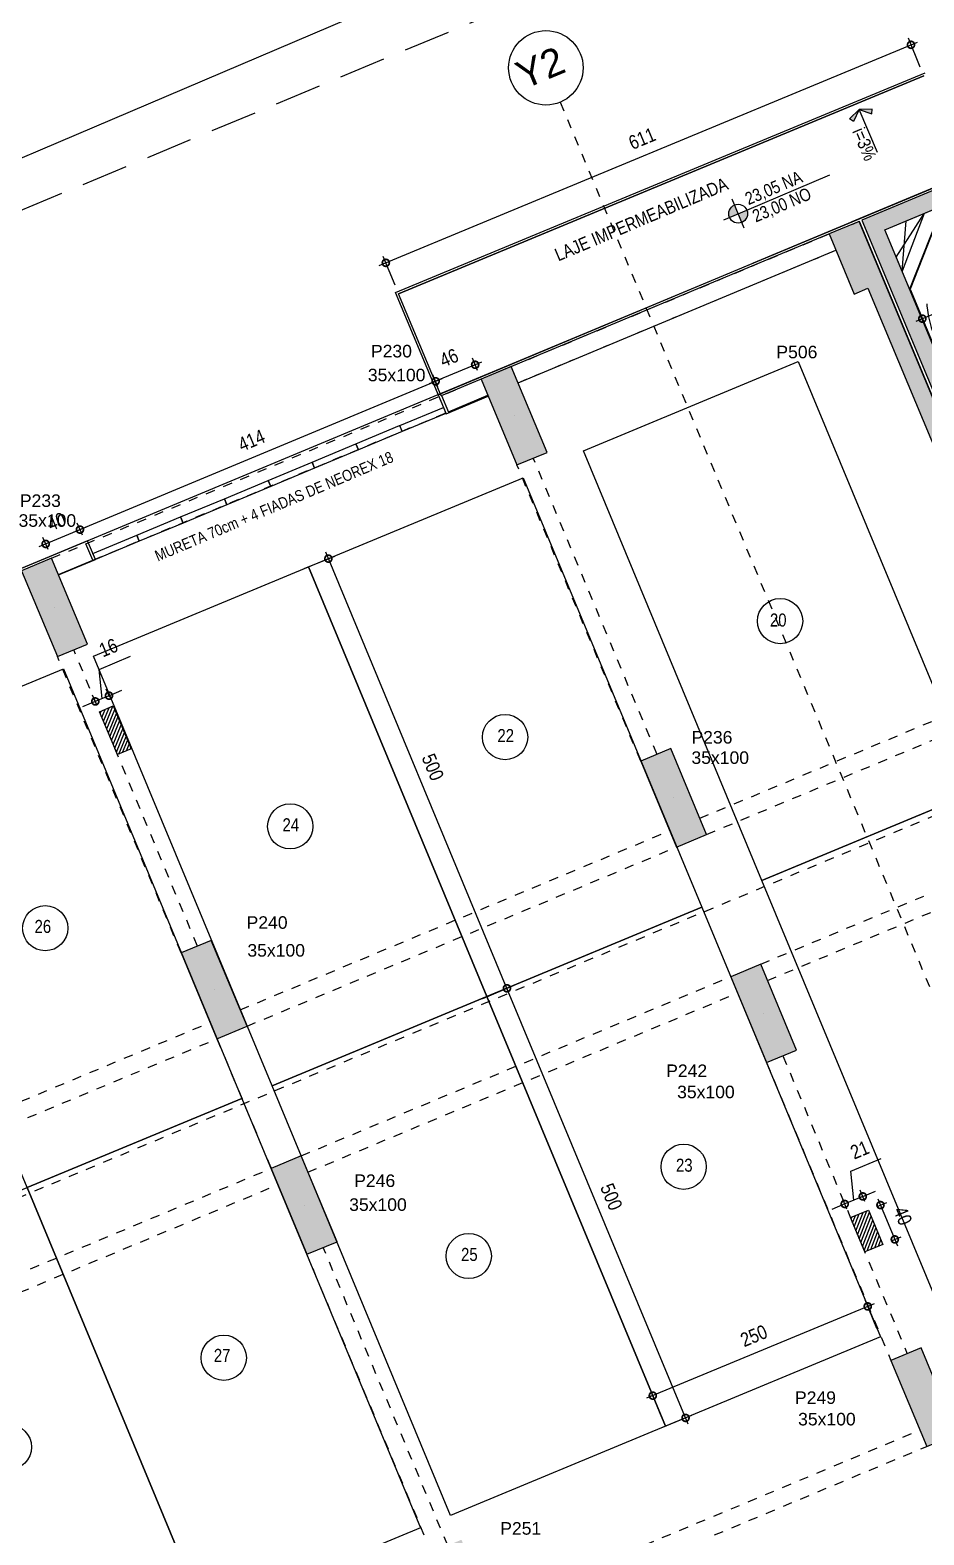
# Model space of a CAD drawing. Header units: metres. Extents: x -208 to 570, y -18 to 184.
# Drawn here: x -56.16 to -46.56, y 6.7 to 22.87 of the extents above; entities that cross this region are included whole.
import ezdxf
from ezdxf.enums import TextEntityAlignment as Align

# ---------------------------------------------------------------- set-up
doc = ezdxf.new("R2010")
doc.units = ezdxf.units.M
doc.header["$PDMODE"] = 35
for name, pattern in [('DASHEDX2', [1.5, 1, -0.5]), ('ESTILO_TQS_0003', [0.91, 0.5, -0.2, 0.01, -0.2]), ('ESTILO_TQS_0004', [1.12, 0.5, -0.2, 0.01, -0.2, 0.01, -0.2])]:
    doc.linetypes.add(name, pattern=pattern)
for name, color, linetype in [('1', 232, 'DASHEDX2'), ('12', 232, 'Continuous'), ('205', 232, 'ESTILO_TQS_0004'), ('214', 40, 'ESTILO_TQS_0003'), ('242', 143, 'Continuous'), ('28', 232, 'Continuous'), ('29', 232, 'Continuous'), ('3', 2, 'Continuous'), ('9', 232, 'Continuous'), ('ARQ-ALV ACAB', 4, 'Continuous'), ('ARQ-ALV OSSO', 5, 'Continuous'), ('ARQ-AUX', 7, 'Continuous'), ('ARQ-AUX1', 1, 'Continuous'), ('ARQ-AUX2', 2, 'Continuous'), ('ARQ-DIM', 2, 'Continuous'), ('ARQ-DIM EMBASAM', 2, 'Continuous'), ('ARQ-ENCH', 1, 'Continuous'), ('ARQ-EST', 2, 'Continuous'), ('ARQ-PRJ', 7, 'DASHEDX2'), ('ARQ-SIM', 1, 'Continuous'), ('ARQ-SIM EMBASAM', 1, 'Continuous'), ('ARQ-TXT EMBASAM', 2, 'Continuous'), ('ARQ-VG', 1, 'Continuous')]:
    doc.layers.add(name, color=color, linetype=linetype)
doc.styles.add('Adesa', font='ARIALN.TTF')
doc.styles.add('M50', font='ARIALN.TTF', dxfattribs={"height": 0.15})
doc.styles.get("Standard").update_dxf_attribs({"font": 'arial.ttf'})
doc.dimstyles.new('ADESA 1-0075', dxfattribs={"dimtxt": 0.15, "dimasz": 0.15, "dimexe": 0.075, "dimexo": 0.1, "dimgap": 0.1, "dimtad": 1, "dimdec": 1, "dimlfac": 100, "dimzin": 12, "dimtxsty": 'Adesa', "dimblk": 'DOTSMALL', "dimcen": 1, "dimdle": 0.075, "dimclrd": 1, "dimclre": 1, "dimclrt": 256, "dimazin": 3, "dimtm": 1e-09, "dimtfac": 1, "dimtdec": 1, "dimtmove": 1, "dimatfit": 0, "dimldrblk": 'DOTSMALL', "dimfxl": 0.8, "dimtvp": 2, "dimtolj": 1, "dimtzin": 0, "dimarcsym": 0})

# ---------------------------------------------------------------- blocks, each defined once
blk = doc.blocks.new('ADESA-IND')
h = blk.add_hatch(color=256)
h.paths.add_polyline_path([(0.177, 0), (0.319, 0.125), (0.354, 0.068)])
h.paths.add_polyline_path([(0.177, 0), (0.034, 0.125), (0, 0.068)])
for points in [[(0.177, 0), (0.034, 0.125), (0, 0.068)], [(0.177, 0), (0.319, 0.125), (0.354, 0.068)]]:
    blk.add_lwpolyline(points, close=True)
blk = doc.blocks.new('escada 3 andar')
at = {"layer": 'ARQ-ALV ACAB'}
blk.add_lwpolyline([(2.653, 1.22), (0.493, 1.22), (0.493, 1.37), (2.653, 1.37)], close=True, dxfattribs=at)
at = {"layer": 'ARQ-ALV OSSO'}
blk.add_lwpolyline([(2.648, 1.225), (0.498, 1.225), (0.498, 1.365), (2.648, 1.365)], close=True, dxfattribs=at)
at = {"layer": 'ARQ-AUX1'}
for p, q in [((0.493, 2.579), (0.493, 2.54)), ((0.493, 2.495), (0.493, 1.455)), ((0.763, 2.58), (0.763, 2.54)), ((0.763, 2.495), (0.763, 1.455)), ((1.033, 2.58), (1.033, 2.54)), ((1.033, 2.495), (1.033, 1.455)), ((1.303, 2.58), (1.303, 2.54)), ((1.303, 2.495), (1.303, 1.455)), ((1.573, 2.58), (1.573, 2.54)), ((1.573, 2.495), (1.573, 1.455)), ((1.843, 2.58), (1.843, 2.54)), ((1.843, 2.495), (1.843, 1.455)), ((2.113, 2.58), (2.113, 2.54)), ((2.113, 2.495), (2.113, 1.455)), ((2.383, 2.58), (2.383, 2.54)), ((2.383, 2.495), (2.383, 1.455)), ((2.653, 2.58), (2.653, 2.54)), ((2.653, 2.495), (2.653, 1.455)), ((0.493, 1.405), (0.493, 1.37)), ((0.763, 1.41), (0.763, 1.37)), ((1.033, 1.41), (1.033, 1.37)), ((1.303, 1.41), (1.303, 1.37)), ((1.573, 1.41), (1.573, 1.37)), ((1.843, 1.41), (1.843, 1.37)), ((2.113, 1.41), (2.113, 1.37)), ((2.383, 1.41), (2.383, 1.37)), ((2.653, 1.41), (2.653, 1.37)), ((0.493, 1.22), (0.493, 1.18)), ((0.493, 1.135), (0.493, 0.055, 0)), ((0.763, 1.22), (0.763, 1.18)), ((0.763, 1.135), (0.763, 0.055, 0)), ((1.033, 1.22), (1.033, 1.18)), ((1.033, 1.135), (1.033, 0.055, 0)), ((1.303, 1.22), (1.303, 1.18)), ((1.303, 1.135), (1.303, 0.055, 0)), ((1.573, 1.22), (1.573, 1.18)), ((1.573, 1.135), (1.573, 0.055, 0)), ((1.843, 1.22), (1.843, 1.18)), ((1.843, 1.135), (1.843, 0.055, 0)), ((2.113, 1.22), (2.113, 1.18)), ((2.113, 1.135), (2.113, 0.055, 0)), ((2.383, 1.22), (2.383, 1.18)), ((2.383, 1.135), (2.383, 0.055, 0)), ((0.493, 0.01, 0), (0.493, -0.03, 0)), ((0.763, 0.01, 0), (0.763, -0.03, 0)), ((1.033, 0.01, 0), (1.033, -0.03, 0)), ((1.303, 0.01, 0), (1.303, -0.03, 0)), ((1.573, 0.01, 0), (1.573, -0.03, 0)), ((1.843, 0.01, 0), (1.843, -0.03, 0)), ((2.113, 0.01, 0), (2.113, -0.03, 0)), ((2.383, 0.01, 0), (2.383, -0.03, 0))]:
    blk.add_line(p, q, dxfattribs=at)
blk.add_lwpolyline([(2.383, 0.625), (-0.028, 0.625), (-0.028, 1.975), (2.653, 1.975)], dxfattribs=at)
at = {"layer": 'ARQ-AUX2'}
for p, q in [((-0.635, 1.976), (-0.013, 2.509)), ((0.005, 2.464), (-0.59, 1.957)), ((-0.013, 2.509), (0.064, 2.54)), ((0.082, 2.495), (0.005, 2.464)), ((0.064, 2.54), (2.849, 2.54)), ((2.868, 2.495), (0.082, 2.495)), ((2.849, 2.54), (2.889, 2.58)), ((2.953, 2.58), (2.868, 2.495)), ((-0.667, 1.899), (-0.635, 1.976)), ((-0.59, 1.957), (-0.622, 1.88)), ((-0.667, 0.751), (-0.667, 1.899)), ((-0.622, 1.88), (-0.622, 0.77)), ((-0.635, 0.674), (-0.667, 0.751)), ((-0.014, 0.042, 0), (-0.635, 0.674)), ((-0.622, 0.77), (-0.59, 0.693)), ((-0.59, 0.693), (0.004, 0.087, 0)), ((0.063, 0.01, 0), (-0.014, 0.042, 0)), ((0.004, 0.087, 0), (0.081, 0.055, 0)), ((2.579, 0.01, 0), (0.063, 0.01, 0)), ((0.081, 0.055, 0), (2.598, 0.055, 0)), ((2.619, -0.03, 0), (2.579, 0.01, 0)), ((2.598, 0.055, 0), (2.683, -0.03, 0))]:
    blk.add_line(p, q, dxfattribs=at)
for points in [[(2.693, 1.135), (0.453, 1.135), (0.408, 1.18), (0.408, 1.41), (0.453, 1.455), (2.693, 1.455), (2.738, 1.41), (2.738, 1.18)], [(2.648, 1.18), (0.498, 1.18), (0.453, 1.225), (0.453, 1.365), (0.498, 1.41), (2.648, 1.41), (2.693, 1.365), (2.693, 1.225)]]:
    blk.add_lwpolyline(points, close=True, dxfattribs=at)
at = {"layer": 'ARQ-PRJ'}
blk.add_lwpolyline([(-0.485, 0.866), (-0.118, 1.233), (-0.203, 1.431), (0.08, 1.149), (-0.004, 1.347), (0.402, 1.753)], dxfattribs=at)
for centre, radius, start, end in [((0.435, 1.439), 1.142, 87.0853, 179.4722), ((3.023, 1.35), 1.2, 0, 90), ((0.519, 1.196, 0), 1.226, 179.7979, 268.7951), ((3.023, 1.25), 1.2, 270, 0)]:
    blk.add_arc(centre, radius, start, end, dxfattribs=at)
at = {"layer": 'ARQ-SIM', "xscale": 0.7500000000000022, "yscale": 0.7500000000000022, "zscale": 0.125, "rotation": 90}
blk.add_blockref('ADESA-IND', (2.653, 1.843), dxfattribs=at)
blk = doc.blocks.new('_DotSmall')
at = {"color": 0, "linetype": 'ByBlock', "const_width": 0.5}
blk.add_lwpolyline([(-0.0625, 0, 1), (0.0625, 0, 1)], format="xyb", close=True, dxfattribs=at)
blk = doc.blocks.new('*D115')
at = {"layer": 'ARQ-DIM EMBASAM', "color": 1, "lineweight": -2, "transparency": 16777216}
for p, q in [((-45.012, 20.422), (-46.645, 19.741)), ((-45.034, 20.28), (-45.11, 20.463)), ((-46.529, 19.656), (-46.605, 19.839))]:
    blk.add_line(p, q, dxfattribs=at)
at = {"layer": 'Defpoints', "color": 0, "transparency": 16777216}
for p in [(-44.995, 20.188), (-46.576, 19.77), (-46.491, 19.564)]:
    blk.add_point(p, dxfattribs=at)
at = {"layer": 'ARQ-DIM EMBASAM', "color": 1, "lineweight": -2, "transparency": 16777216, "xscale": 0.15, "yscale": 0.15, "zscale": 0.15}
for p, rotation in [((-45.081, 20.393), 22.64790889100662), ((-46.576, 19.77), 202.6479088910066)]:
    blk.add_blockref('_DotSmall', p, dxfattribs=dict(at, rotation=rotation))
at = {"layer": 'ARQ-DIM EMBASAM', "transparency": 16777216, "insert": (-45.897, 20.244), "char_height": 0.15, "attachment_point": 5, "rotation": 22.6479, "style": 'Adesa'}
blk.add_mtext('\\A1;162', dxfattribs=at)
blk = doc.blocks.new('*D76')
at = {"layer": 'ARQ-DIM EMBASAM', "color": 1, "lineweight": -2, "transparency": 16777216}
for p, q in [((-47.065, 8.918), (-47.192, 9.224)), ((-47.094, 9.183), (-49.541, 8.167)), ((-49.374, 7.959), (-49.501, 8.265))]:
    blk.add_line(p, q, dxfattribs=at)
at = {"layer": 'Defpoints', "color": 0, "transparency": 16777216}
for p in [(-47.027, 8.826, 0), (-49.472, 8.195), (-49.336, 7.867, 0)]:
    blk.add_point(p, dxfattribs=at)
at = {"layer": 'ARQ-DIM EMBASAM', "color": 1, "lineweight": -2, "transparency": 16777216, "xscale": 0.15, "yscale": 0.15, "zscale": 0.15}
for p, rotation in [((-47.163, 9.154), 22.56132299999763), ((-49.472, 8.195), 202.5613229999976)]:
    blk.add_blockref('_DotSmall', p, dxfattribs=dict(at, rotation=rotation))
at = {"layer": 'ARQ-DIM EMBASAM', "transparency": 16777216, "insert": (-48.386, 8.838), "char_height": 0.15, "attachment_point": 5, "rotation": 22.5613, "style": 'Adesa'}
blk.add_mtext('\\A1;250', dxfattribs=at)
blk = doc.blocks.new('*D77')
at = {"layer": 'ARQ-DIM EMBASAM', "color": 1, "lineweight": -2, "transparency": 16777216}
for p, q in [((-49.092, 7.887), (-51.068, 12.643)), ((-51.299, 12.465), (-50.97, 12.602)), ((-49.381, 7.848), (-49.051, 7.985))]:
    blk.add_line(p, q, dxfattribs=at)
at = {"layer": 'Defpoints', "color": 0, "transparency": 16777216}
for p in [(-51.039, 12.573), (-51.391, 12.427, 0), (-49.473, 7.809, 0)]:
    blk.add_point(p, dxfattribs=at)
at = {"layer": 'ARQ-DIM EMBASAM', "color": 1, "lineweight": -2, "transparency": 16777216, "xscale": 0.15, "yscale": 0.15, "zscale": 0.15}
for p, rotation in [((-51.039, 12.573), 112.5613230000007), ((-49.12, 7.956), 292.5613230000007)]:
    blk.add_blockref('_DotSmall', p, dxfattribs=dict(at, rotation=rotation))
at = {"layer": 'ARQ-DIM EMBASAM', "transparency": 16777216, "insert": (-49.917, 10.332), "char_height": 0.15, "attachment_point": 5, "rotation": 292.5613, "style": 'Adesa'}
blk.add_mtext('\\A1;500', dxfattribs=at)
blk = doc.blocks.new('*D78')
at = {"layer": 'ARQ-DIM EMBASAM', "color": 1, "lineweight": -2, "transparency": 16777216}
for p, q in [((-53.217, 17.083), (-52.888, 17.219)), ((-51.01, 12.504), (-52.986, 17.26)), ((-51.299, 12.465), (-50.97, 12.602))]:
    blk.add_line(p, q, dxfattribs=at)
at = {"layer": 'Defpoints', "color": 0, "transparency": 16777216}
for p in [(-52.957, 17.191), (-53.31, 17.044, 0), (-51.391, 12.427, 0)]:
    blk.add_point(p, dxfattribs=at)
at = {"layer": 'ARQ-DIM EMBASAM', "color": 1, "lineweight": -2, "transparency": 16777216, "xscale": 0.15, "yscale": 0.15, "zscale": 0.15}
for p, rotation in [((-52.957, 17.191), 112.5613229999981), ((-51.039, 12.573), 292.561322999998)]:
    blk.add_blockref('_DotSmall', p, dxfattribs=dict(at, rotation=rotation))
at = {"layer": 'ARQ-DIM EMBASAM', "transparency": 16777216, "insert": (-51.835, 14.95), "char_height": 0.15, "attachment_point": 5, "rotation": 292.5613, "style": 'Adesa'}
blk.add_mtext('\\A1;500', dxfattribs=at)
blk = doc.blocks.new('vaga')
blk.add_lwpolyline([(5, 0), (5, -2.5), (0, -2.5), (0, 0)], close=True)
blk.add_circle((2.5, -1.25), 0.243)
blk = doc.blocks.new('*D212')
at = {"layer": 'ARQ-DIM EMBASAM', "color": 1, "lineweight": -2, "transparency": 16777216}
for p, q in [((-55.42, 16, 0), (-55.084, 16.141, 0)), ((-55.388, 15.687, 0), (-55.42, 16, 0)), ((-55.454, 15.638, 0), (-55.49, 15.725, 0)), ((-55.314, 15.718, 0), (-55.461, 15.656, 0)), ((-55.314, 15.718, 0), (-55.461, 15.656, 0)), ((-55.306, 15.7, 0), (-55.343, 15.787, 0)), ((-55.314, 15.718, 0), (-55.175, 15.776, 0)), ((-55.461, 15.656, 0), (-55.6, 15.598, 0))]:
    blk.add_line(p, q, dxfattribs=at)
at = {"layer": 'Defpoints', "color": 0, "transparency": 16777216}
for p in [(-55.461, 15.656, 0), (-55.415, 15.546, 0), (-55.268, 15.607, 0)]:
    blk.add_point(p, dxfattribs=at)
at = {"layer": 'ARQ-DIM EMBASAM', "color": 1, "lineweight": -2, "transparency": 16777216, "xscale": 0.15, "yscale": 0.15, "zscale": 0.15}
for p, rotation in [((-55.461, 15.656, 0), 22.65394976836306), ((-55.314, 15.718, 0), 202.6539497683631)]:
    blk.add_blockref('_DotSmall', p, dxfattribs=dict(at, rotation=rotation))
at = {"layer": 'ARQ-DIM EMBASAM', "transparency": 16777216, "insert": (-55.32, 16.233, 0), "char_height": 0.15, "attachment_point": 5, "rotation": 22.6539, "style": 'Adesa'}
blk.add_mtext('\\A1;16', dxfattribs=at)
blk = doc.blocks.new('*D213')
at = {"layer": 'ARQ-DIM EMBASAM', "color": 1, "lineweight": -2, "transparency": 16777216}
for p, q in [((-47.345, 10.607), (-47.018, 10.744)), ((-47.313, 10.296), (-47.345, 10.607)), ((-47.193, 10.282), (-47.245, 10.405)), ((-47.216, 10.336), (-47.078, 10.394)), ((-47.41, 10.255), (-47.548, 10.197)), ((-47.387, 10.201), (-47.439, 10.324)), ((-47.216, 10.336), (-47.41, 10.255)), ((-47.216, 10.336), (-47.41, 10.255))]:
    blk.add_line(p, q, dxfattribs=at)
at = {"layer": 'Defpoints', "color": 0, "transparency": 16777216}
for p in [(-47.41, 10.255), (-47.155, 10.189), (-47.349, 10.109)]:
    blk.add_point(p, dxfattribs=at)
at = {"layer": 'ARQ-DIM EMBASAM', "color": 1, "lineweight": -2, "transparency": 16777216, "xscale": 0.15, "yscale": 0.15, "zscale": 0.15}
for p, rotation in [((-47.216, 10.336), 202.648546317217), ((-47.41, 10.255), 22.64854631721699)]:
    blk.add_blockref('_DotSmall', p, dxfattribs=dict(at, rotation=rotation))
at = {"layer": 'ARQ-DIM EMBASAM', "transparency": 16777216, "insert": (-47.249, 10.837), "char_height": 0.15, "attachment_point": 5, "rotation": 22.6485, "style": 'Adesa'}
blk.add_mtext('\\A1;21', dxfattribs=at)
blk = doc.blocks.new('*D214')
at = {"layer": 'ARQ-DIM EMBASAM', "color": 1, "lineweight": -2, "transparency": 16777216}
for p, q in [((-47.063, 10.228), (-46.957, 10.272)), ((-47.055, 10.312), (-46.843, 9.805)), ((-46.909, 9.859), (-46.803, 9.903))]:
    blk.add_line(p, q, dxfattribs=at)
at = {"layer": 'Defpoints', "color": 0, "transparency": 16777216}
for p in [(-47.155, 10.189), (-46.872, 9.874), (-47.001, 9.82)]:
    blk.add_point(p, dxfattribs=at)
at = {"layer": 'ARQ-DIM EMBASAM', "color": 1, "lineweight": -2, "transparency": 16777216, "xscale": 0.15, "yscale": 0.15, "zscale": 0.15}
for p, rotation in [((-47.026, 10.243), 112.6539499890447), ((-46.872, 9.874), 292.6539499890447)]:
    blk.add_blockref('_DotSmall', p, dxfattribs=dict(at, rotation=rotation))
at = {"layer": 'ARQ-DIM EMBASAM', "transparency": 16777216, "insert": (-46.786, 10.127), "char_height": 0.15, "attachment_point": 5, "rotation": 292.6539, "style": 'Adesa'}
blk.add_mtext('\\A1;40', dxfattribs=at)
blk = doc.blocks.new('NipAcOs')
at = {"layer": 'ARQ-SIM'}
h = blk.add_hatch(color=256, dxfattribs=at)
h.dxf.hatch_style = 1
h.paths.add_polyline_path([(0, 0.15, 0.414214), (-0.15, 0), (0, 0)])
h.paths.add_polyline_path([(0.15, 0), (0, 0), (0, -0.15, 0.414214)])
for p, q in [((0, -0.25), (0, 0.25)), ((-0.25, 0), (0.15, 0)), ((0.15, 0), (1.583, 0))]:
    blk.add_line(p, q, dxfattribs=at)
blk.add_circle((0, 0), 0.15, dxfattribs=at)
at = {"style": 'Adesa'}
for p in [(0.204, 0.06), (0.204, -0.24)]:
    blk.add_attdef('000,00', p, '', height=0.2, dxfattribs=at)
blk = doc.blocks.new('*D236')
at = {"layer": 'ARQ-DIM', "color": 1, "lineweight": -2, "transparency": 16777216}
for p, q in [((-52.41, 20.341), (-46.628, 22.742)), ((-46.598, 22.473), (-46.726, 22.783)), ((-52.241, 20.13), (-52.369, 20.439))]:
    blk.add_line(p, q, dxfattribs=at)
at = {"layer": 'Defpoints', "color": 0, "transparency": 16777216}
for p in [(-46.698, 22.713), (-46.56, 22.381, 0), (-52.202, 20.038, 0)]:
    blk.add_point(p, dxfattribs=at)
at = {"layer": 'ARQ-DIM', "color": 1, "lineweight": -2, "transparency": 16777216, "xscale": 0.15, "yscale": 0.15, "zscale": 0.15}
for p, rotation in [((-46.698, 22.713), 22.55180221899015), ((-52.34, 20.37), 202.5518022189902)]:
    blk.add_blockref('_DotSmall', p, dxfattribs=dict(at, rotation=rotation))
at = {"layer": 'ARQ-DIM', "transparency": 16777216, "insert": (-49.587, 21.705), "char_height": 0.15, "attachment_point": 5, "rotation": 22.5518, "style": 'Adesa'}
blk.add_mtext('\\A1;611', dxfattribs=at)
blk = doc.blocks.new('PL NEOREX 18')
at = {"layer": 'ARQ-AUX1'}
blk.add_lwpolyline([(0, 0), (0.51, 0), (0.51, -0.07), (0, -0.07)], close=True, dxfattribs=at)
blk = doc.blocks.new('*D325')
at = {"layer": 'ARQ-DIM EMBASAM', "color": 1, "lineweight": -2, "transparency": 16777216}
for p, q in [((-55.695, 17.474), (-51.736, 19.126)), ((-51.78, 19.036), (-51.834, 19.166)), ((-55.6, 17.442), (-55.655, 17.572))]:
    blk.add_line(p, q, dxfattribs=at)
at = {"layer": 'Defpoints', "color": 0, "transparency": 16777216}
for p in [(-51.805, 19.097), (-51.741, 18.944), (-55.562, 17.349)]:
    blk.add_point(p, dxfattribs=at)
at = {"layer": 'ARQ-DIM EMBASAM', "color": 1, "lineweight": -2, "transparency": 16777216, "xscale": 0.15, "yscale": 0.15, "zscale": 0.15}
for p, rotation in [((-51.805, 19.097), 22.65242838520246), ((-55.626, 17.503), 202.6524283852025)]:
    blk.add_blockref('_DotSmall', p, dxfattribs=dict(at, rotation=rotation))
at = {"layer": 'ARQ-DIM EMBASAM', "transparency": 16777216, "insert": (-53.783, 18.462), "char_height": 0.15, "attachment_point": 5, "rotation": 22.6524, "style": 'Adesa'}
blk.add_mtext('\\A1;414', dxfattribs=at)
blk = doc.blocks.new('*D316')
at = {"layer": 'ARQ-DIM EMBASAM', "color": 1, "lineweight": -2, "transparency": 16777216}
for p, q in [((-56.063, 17.32), (-55.556, 17.531)), ((-55.6, 17.442), (-55.655, 17.572)), ((-55.969, 17.288), (-56.023, 17.418))]:
    blk.add_line(p, q, dxfattribs=at)
at = {"layer": 'Defpoints', "color": 0, "transparency": 16777216}
for p in [(-55.626, 17.503), (-55.562, 17.349), (-55.93, 17.195)]:
    blk.add_point(p, dxfattribs=at)
at = {"layer": 'ARQ-DIM EMBASAM', "color": 1, "lineweight": -2, "transparency": 16777216, "xscale": 0.15, "yscale": 0.15, "zscale": 0.15}
for p, rotation in [((-55.626, 17.503), 22.65394656000356), ((-55.994, 17.349), 202.6539465600036)]:
    blk.add_blockref('_DotSmall', p, dxfattribs=dict(at, rotation=rotation))
at = {"layer": 'ARQ-DIM EMBASAM', "transparency": 16777216, "insert": (-55.878, 17.589), "char_height": 0.15, "attachment_point": 5, "rotation": 22.6539, "style": 'Adesa'}
blk.add_mtext('\\A1;40', dxfattribs=at)
blk = doc.blocks.new('*D317')
at = {"layer": 'ARQ-DIM EMBASAM', "color": 1, "lineweight": -2, "transparency": 16777216}
for p, q in [((-51.311, 19.303), (-51.874, 19.068)), ((-51.354, 19.214), (-51.409, 19.344)), ((-51.78, 19.036), (-51.834, 19.166))]:
    blk.add_line(p, q, dxfattribs=at)
at = {"layer": 'Defpoints', "color": 0, "transparency": 16777216}
for p in [(-51.805, 19.097), (-51.316, 19.121), (-51.741, 18.944)]:
    blk.add_point(p, dxfattribs=at)
at = {"layer": 'ARQ-DIM EMBASAM', "color": 1, "lineweight": -2, "transparency": 16777216, "xscale": 0.15, "yscale": 0.15, "zscale": 0.15}
for p, rotation in [((-51.38, 19.274), 22.65454244595748), ((-51.805, 19.097), 202.6545424459575)]:
    blk.add_blockref('_DotSmall', p, dxfattribs=dict(at, rotation=rotation))
at = {"layer": 'ARQ-DIM EMBASAM', "transparency": 16777216, "insert": (-51.661, 19.349), "char_height": 0.15, "attachment_point": 5, "rotation": 22.6545, "style": 'Adesa'}
blk.add_mtext('\\A1;46', dxfattribs=at)
blk = doc.blocks.new('CIRCULAÇAO VERTICAL EMBASAMENTO')
at = {"layer": 'ARQ-ALV ACAB', "elevation": 0}
for points in [[(4.975, -2.116), (4.975, 2.255), (4.785, 2.255), (4.785, 2.455), (5.275, 2.455)], [(4.306, -2.805), (4.975, -2.116)], [(-0.075, -3.025), (5.275, -3.025)]]:
    blk.add_lwpolyline(points, dxfattribs=at)
at = {"layer": 'ARQ-ALV OSSO', "elevation": 0}
for points in [[(-0.075, -3), (5.17, -3), (5.17, 2.45), (4.79, 2.45), (4.79, 2.26), (4.98, 2.26), (4.98, -2.81), (0, -2.81), (0, -0.19), (2.55, -0.19), (2.55, 2.26)], [(5.275, -3), (5.2, -3), (5.2, 2.45), (5.275, 2.45)], [(4.308, -2.81), (4.98, -2.118)], [(4.524, -2.81), (4.98, -2.328)]]:
    blk.add_lwpolyline(points, dxfattribs=at)
at = {"layer": 'ARQ-SIM', "elevation": 0}
for points in [[(4.98, -2.328), (4.731, -2.81)], [(4.98, -2.492), (4.524, -2.81)]]:
    blk.add_lwpolyline(points, dxfattribs=at)
blk = doc.blocks.new('terreno + circ vert')
at = {"layer": 'ARQ-AUX2'}
blk.add_lwpolyline([(40.5424, -5.025), (-9.4576, -5.025), (-9.4576, -6.3993), (-12.8191, -4.225), (-35.3141, -4.225), (-38.7204, -6.3934), (-38.7204, -5.025), (-98.7204, -5.025), (-98.7204, -6.3233), (-100.1347, -7.6164, -0.2181845), (-104.0373, -5.9813, -0.3681428), (-104.1124, 0.3352, -0.1038207), (-102.2922, 1.9977), (-101.1746, 2.4667), (-79.9769, 11.499), (-64.6872, 17.9037), (-47.6349, 25.1734, 0.004837), (-33.9339, 29.6502, 0.3216599), (-26.9675, 42.0962)], format="xyb", dxfattribs=at)
at = {"layer": 'ARQ-EST', "color": 102}
blk.add_lwpolyline([(45.0315, 1.1617, 0.011807), (45.0465, 1.811), (45.1211, 8.4606), (42.945, 9.4812), (35.5548, 12.9472), (27.5061, 16.8929), (22.1014, 19.5405), (15.0017, 23.0148), (8.3251, 26.282), (0.4895, 30.0914), (-5.8932, 33.2362), (-11.2422, 35.8718), (-77.2068, 8.3436), (-72.4625, -3.025), (39.7459, -3.025), (40.5291, -3.025, 0.3925275), (45.0315, 1.1617)], format="xyb", dxfattribs=at)
at = {"layer": 'ARQ-PRJ', "color": 1, "ltscale": 0.5}
blk.add_lwpolyline([(48.0419, 1.3908), (48.1056, 7.0609), (42.945, 9.4812), (35.5548, 12.9472), (27.5061, 16.8929), (22.1014, 19.5405), (15.0017, 23.0148), (8.3251, 26.282), (0.4895, 30.0914), (-5.8932, 33.2362), (-12.2759, 36.3811), (-18.9156, 39.6675), (-31.5995, 31.2229), (-104.3835, 0.8491), (-104.1403, -6.025), (40.5424, -6.025, 0.4109303)], format="xyb", close=True, dxfattribs=at)
at = {"layer": 'Defpoints'}
blk.add_lwpolyline([(45.0315, 1.1617, 0.0118069), (45.0465, 1.811), (45.1211, 8.4606), (42.945, 9.4812), (35.5548, 12.9472), (27.5061, 16.8929), (22.1014, 19.5405), (15.0017, 23.0148), (8.3251, 26.282), (0.4895, 30.0914), (-5.8932, 33.2362), (-11.2422, 35.8718), (-77.2068, 8.3436), (-72.4625, -3.025), (39.7459, -3.025), (40.5292, -3.025, 0.3925339)], format="xyb", close=True, dxfattribs=at)
at = {"rotation": 202.6491162783326}
blk.add_blockref('CIRCULAÇAO VERTICAL EMBASAMENTO', (-41.3011, 20.0498, 0), dxfattribs=at)
blk = doc.blocks.new('est-lo-25-3s2-r00')
at = {"layer": '3'}
h = blk.add_hatch(color=8, dxfattribs=at)
h.dxf.hatch_style = 1
h.paths.add_polyline_path([(-2993.189391, -2271.093091), (-3020.150796, -2206.493691), (-3034.91647, -2212.656366), (-3140.452498, -1959.793707), (-3125.686931, -1953.631076), (-3148.796798, -1898.260198), (-3181.096476, -1911.740954), (-3025.489069, -2284.573847)])
h.paths.add_polyline_path([(-3206.956585, -1758.910115), (-3258.953894, -1634.325686), (-3291.253561, -1647.80647), (-3239.256251, -1772.390899)])
h.paths.add_polyline_path([(-3349.413448, -1508.456443), (-3317.113664, -1494.975643), (-3340.223531, -1439.604766), (-3354.989096, -1445.767396), (-3459.753463, -1194.753625), (-3444.987898, -1188.590995), (-3471.949774, -1123.990766), (-3504.249558, -1137.471566)])
h.paths.add_polyline_path([(-307.055595, -557.258747), (-324.589687, -564.576864), (-113.903768, -1069.377), (37.443296, -1006.210029), (30.125018, -988.67555), (-103.687953, -1044.524404)])
h.paths.add_polyline_path([(-359.652264, -579.215304), (-336.548809, -634.585416), (-321.746601, -628.409121), (-161.168519, -1013.253129), (-175.925708, -1019.41064), (-140.498536, -1104.316039), (-87.897866, -1082.362305), (-95.099298, -1065.103164), (-115.451312, -1073.595144), (-327.356512, -565.739741)])
h.paths.add_polyline_path([(395.50603, -856.766701), (368.54544, -792.167119), (353.779873, -798.329751), (193.164483, -413.500243), (207.93005, -407.337612), (184.820183, -351.966735), (-61.58022, -454.805644), (-28.455689, -534.171498), (-10.921578, -526.853373), (-36.727985, -465.02163), (159.838629, -382.981602), (355.888227, -852.713346), (159.321613, -934.753374), (132.745266, -871.076866), (115.211155, -878.39499), (141.787502, -942.071499), (123.330543, -949.774788), (130.648668, -967.308899)])
h.paths.add_polyline_path([(-627.731572, 63.086413), (-600.77006, -1.512943), (-586.004505, 4.649683), (-426.160048, -378.335115), (-440.918994, -384.494983), (-417.811063, -439.861221), (-385.518803, -426.383561), (-595.432703, 76.566831)])
h.paths.add_polyline_path([(-83.249658, 290.335142), (-592.661728, 77.724364), (-382.746826, -425.22843), (-365.212715, -417.910305), (-567.809492, 67.508377), (-108.231211, 259.320275), (-7.318125, 17.534111), (-242.644353, -80.682824), (-140.960826, -324.314951), (-70.362958, -294.849871), (-77.681083, -277.31576), (-130.744839, -299.462715), (-217.792117, -90.898811), (0, 0), (87.047278, -208.563904), (33.98352, -230.71086), (41.301645, -248.244971), (126.66508, -212.61726), (103.555213, -157.246382), (88.789646, -163.409014), (-71.053349, 219.572281), (-56.287782, 225.734912)])
h.paths.add_polyline_path([(2148.345152, 312.594689), (2171.455384, 257.22294), (2186.220944, 263.385568), (2291.759341, 10.517234), (2276.992979, 4.354271), (2303.95449, -60.245085), (2336.258434, -46.762549), (2180.648658, 326.076018)])
h.paths.add_polyline_path([(2122.488559, 465.414846), (2070.491249, 589.999274), (2038.191583, 576.51849), (2090.188893, 451.934062)])
h.paths.add_polyline_path([(1825.196854, 1086.85293), (1852.158366, 1022.253574), (1866.923925, 1028.416201), (1971.688571, 777.401762), (1956.922202, 771.238796), (1980.031084, 715.87028), (2012.330763, 729.351036), (1857.495723, 1100.333348)])
h.paths.add_polyline_path([(686.781018, -2305.03035), (746.781018, -2305.03035), (746.781018, -2286.03035), (686.781018, -2286.03035)])
h.paths.add_polyline_path([(171.771377, -2305.03035), (221.771377, -2305.03035), (221.771377, -2286.03035), (171.771377, -2286.03035)])
h.paths.add_polyline_path([(-363.228623, -2305.03035), (-303.228623, -2305.03035), (-303.228623, -2286.03035), (-363.228623, -2286.03035)])
h.paths.add_polyline_path([(-688.228623, -2305.03035), (-628.228623, -2305.03035), (-628.228623, -2286.03035), (-688.228623, -2286.03035)])
h.paths.add_polyline_path([(-1268.228623, -2305.03035), (-1208.228623, -2305.03035), (-1208.228623, -2286.03035), (-1268.228623, -2286.03035)])
h.paths.add_polyline_path([(-1848.228623, -2305.03035), (-1788.228623, -2305.03035), (-1788.228623, -2286.03035), (-1848.228623, -2286.03035)])
h.paths.add_polyline_path([(-2428.228623, -2305.03035), (-2368.228623, -2305.03035), (-2368.228623, -2286.03035), (-2428.228623, -2286.03035)])
h.paths.add_polyline_path([(-2506.848631, -2068.110954), (-2474.548964, -2054.63017), (-2513.06549, -1962.345409), (-2545.365156, -1975.826193)])
h.paths.add_polyline_path([(196.771377, -1874.030327), (221.771377, -1874.030327), (221.771377, -1804.030327), (196.771377, -1804.030327)])
h.paths.add_polyline_path([(-328.228623, -1874.030327), (-303.228623, -1874.030327), (-303.228623, -1804.030327), (-328.228623, -1804.030327)])
h.paths.add_polyline_path([(-853.228623, -1874.030327), (-828.228623, -1874.030327), (-828.228623, -1804.030327), (-853.228623, -1804.030327)])
h.paths.add_polyline_path([(721.771377, -1852.03035), (746.771377, -1852.03035), (746.771377, -1782.03035), (721.771377, -1782.03035)])
h.paths.add_polyline_path([(-2008.510637, -1860.120102), (-1971.596733, -1844.713492), (-2010.113259, -1752.42873), (-2047.027163, -1767.83534)])
h.paths.add_polyline_path([(-1510.173594, -1652.131632), (-1477.873928, -1638.650848), (-1516.390454, -1546.366086), (-1548.69012, -1559.84687)])
h.paths.add_polyline_path([(-2727.356416, -1539.777778), (-2695.056749, -1526.296994), (-2733.573275, -1434.012233), (-2765.872941, -1447.493017)])
h.paths.add_polyline_path([(721.771377, -1394.030329), (746.771377, -1394.030329), (746.771377, -1324.030329), (721.771377, -1324.030329)])
h.paths.add_polyline_path([(-1016.425474, -1446.127269), (-984.125808, -1432.646485), (-1022.642334, -1340.361723), (-1054.942, -1353.842507)])
h.paths.add_polyline_path([(-2180.679227, -1447.607099), (-2143.765323, -1432.200489), (-2182.281849, -1339.915727), (-2219.195753, -1355.322337)])
h.paths.add_polyline_path([(-522.726284, -1240.005668), (-490.426618, -1226.524884), (-528.943144, -1134.240122), (-561.24281, -1147.720906)])
h.paths.add_polyline_path([(-1682.342105, -1239.618596), (-1650.042439, -1226.137812), (-1688.558965, -1133.85305), (-1720.858631, -1147.333834)])
h.paths.add_polyline_path([(-2277.354905, -1215.973493), (-2240.441001, -1200.566883), (-2278.957527, -1108.282121), (-2315.871431, -1123.688731)])
h.paths.add_polyline_path([(-1188.61845, -1033.555614), (-1156.318784, -1020.07483), (-1194.83531, -927.790068), (-1227.134976, -941.270852)])
h.paths.add_polyline_path([(-1779.017844, -1007.985049), (-1746.718178, -994.504265), (-1785.234704, -902.219503), (-1817.53437, -915.700287)])
h.paths.add_polyline_path([(-2947.092742, -1013.293008), (-2914.793075, -999.812224), (-2953.309601, -907.527463), (-2985.609268, -921.008247)])
h.paths.add_polyline_path([(348.609416, -900.178995), (403.980273, -877.069079), (396.662133, -859.534974), (341.291276, -882.64489)])
h.paths.add_polyline_path([(-694.894795, -827.492632), (-662.595129, -814.011848), (-701.111655, -721.727086), (-733.411321, -735.20787)])
h.paths.add_polyline_path([(768.971586, -731.235731), (801.271252, -717.754947), (791.642121, -694.683756), (759.342454, -708.16454)])
h.paths.add_polyline_path([(-1285.29419, -801.922067), (-1252.994524, -788.441283), (-1291.51105, -696.156521), (-1323.810716, -709.637305)])
h.paths.add_polyline_path([(-2448.754038, -805.303867), (-2411.840133, -789.897257), (-2450.356659, -697.612495), (-2487.270563, -713.019106)])
h.paths.add_polyline_path([(72.453638, -775.948255), (89.987743, -768.630115), (31.827789, -629.280125), (14.293684, -636.598265)], flags=17)
h.paths.add_polyline_path([(793.258016, -690.758509), (825.557683, -677.277725), (787.041157, -584.992964), (754.741491, -598.473748)])
h.paths.add_polyline_path([(-791.570535, -595.859085), (-759.270869, -582.378301), (-797.787395, -490.093539), (-830.087061, -503.574323)])
h.paths.add_polyline_path([(-1950.416952, -597.315399), (-1918.117286, -583.834615), (-1956.633811, -491.549854), (-1988.933478, -505.030638)])
h.paths.add_polyline_path([(1288.827223, -483.924739), (1325.741127, -468.518129), (1287.224601, -376.233367), (1250.310697, -391.639977)])
h.paths.add_polyline_path([(-1456.693297, -391.252417), (-1424.393631, -377.771633), (-1462.910156, -285.486871), (-1495.209823, -298.967655)])
h.paths.add_polyline_path([(1791.778336, -274.010037), (1824.078002, -260.529253), (1785.561476, -168.244491), (1753.26181, -181.725275)])
h.paths.add_polyline_path([(621.089508, -278.245472), (653.389175, -264.764688), (614.872649, -172.479927), (582.572983, -185.960711)])
h.paths.add_polyline_path([(-962.969643, -185.189435), (-930.669976, -171.708651), (-969.186502, -79.423889), (-1001.486168, -92.904673)])
h.paths.add_polyline_path([(1116.658827, -71.412197), (1153.572731, -56.005587), (1115.056205, 36.279175), (1078.142301, 20.872565)])
h.paths.add_polyline_path([(524.413242, -46.610684), (556.712909, -33.1299), (518.196383, 59.154862), (485.896717, 45.674078)])
h.paths.add_polyline_path([(1019.982611, 160.222697), (1056.896515, 175.629307), (1018.379989, 267.914069), (981.466085, 252.507459)])
h.paths.add_polyline_path([(1571.272116, 254.319389), (1603.571782, 267.800173), (1565.055256, 360.084935), (1532.75559, 346.604151)])
h.paths.add_polyline_path([(353.015134, 364.056581), (385.3148, 377.537365), (346.798275, 469.822126), (314.498608, 456.341342)])
h.paths.add_polyline_path([(848.584495, 570.889889), (885.4984, 586.2965), (846.981874, 678.581261), (810.067969, 663.174651)])
h.paths.add_polyline_path([(1351.53582, 780.80418), (1383.835487, 794.284964), (1345.318961, 886.569725), (1313.019294, 873.088941)])
at = {"layer": '1'}
for p, q in [((-969.186502, -79.423889), (-627.731572, 63.086413)), ((-961.868423, -96.958019), (-620.413493, 45.552283)), ((-1462.910156, -285.486871), (-1001.486168, -92.904673)), ((-1455.592033, -303.020983), (-994.168045, -110.438785)), ((-812.552947, -496.256205), (-945.435529, -177.871317)), ((-830.087061, -503.574323), (-962.969643, -185.189435)), ((-1306.276605, -702.31918), (-1439.159303, -383.934341)), ((-1323.810716, -709.637305), (-1456.693414, -391.252465)), ((-766.588994, -564.84419), (-425.127873, -422.33026)), ((-759.270869, -582.378301), (-417.809748, -439.864371)), ((-1260.312649, -770.907172), (-798.888674, -578.324942)), ((-701.111655, -721.727086), (-359.652771, -579.21409)), ((-1252.994524, -788.441283), (-791.570549, -595.859053)), ((-693.79353, -739.261197), (-352.334646, -596.748201)), ((-1194.83531, -927.790068), (-733.411335, -735.207838)), ((-1187.517185, -945.324179), (-726.09321, -752.741949)), ((-1754.036303, -976.970154), (-1292.612328, -784.387924)), ((-1746.718178, -994.504265), (-1285.294204, -801.922035)), ((-677.360683, -820.174512), (-543.708697, -1140.402786)), ((-694.894795, -827.492632), (-561.24281, -1147.720906)), ((-1688.558965, -1133.85305), (-1227.13499, -941.27082)), ((-1681.24084, -1151.387161), (-1219.816865, -958.804931)), ((-1054.942, -1353.842507), (-1188.618545, -1033.555621)), ((-1037.407889, -1346.524382), (-1171.084434, -1026.237496)), ((-991.446159, -1415.113303), (-530.046635, -1222.472486)), ((-750.657649, -1335.170231), (-522.726284, -1240.005668))]:
    blk.add_line(p, q, dxfattribs=at)
at = {"layer": '205'}
for p, q in [((-4655.610615, -2290.388674), (2212.807186, 576.255675)), ((-916.543753, 204.67739), (-120.498412, -1702.630014))]:
    blk.add_line(p, q, dxfattribs=at)
at = {"layer": '214'}
blk.add_line((-1285.294204, -801.922035), (-1227.13499, -941.27082), dxfattribs=at)
at = {"layer": '242', "linetype": 'Continuous'}
for p, q in [((-966.078072, -132.306662), (-966.078072, -132.306662)), ((-1459.801727, -338.369644), (-1459.801727, -338.369644)), ((-794.678965, -542.976312), (-794.678965, -542.976312)), ((-1288.40262, -749.039294), (-1288.40262, -749.039294)), ((-698.003225, -774.609859), (-698.003225, -774.609859)), ((-1191.72688, -980.672841), (-1191.72688, -980.672841))]:
    blk.add_line(p, q, dxfattribs=at)
at = {"layer": '28'}
blk.add_circle((-931.950364, 241.591295), 40, dxfattribs=at)
at = {"layer": '3'}
for p, q in [((-966.078072, -132.306662), (-966.078072, -132.306662)), ((-1459.801727, -338.369644), (-1459.801727, -338.369644)), ((-794.678965, -542.976312), (-794.678965, -542.976312)), ((-1288.40262, -749.039294), (-1288.40262, -749.039294)), ((-698.003225, -774.609859), (-698.003225, -774.609859)), ((-1191.72688, -980.672841), (-1191.72688, -980.672841))]:
    blk.add_line(p, q, dxfattribs=at)
for points in [[(-83.249658, 290.335142), (-592.661728, 77.724364), (-382.746826, -425.22843), (-365.212715, -417.910305), (-567.809492, 67.508377), (-108.231211, 259.320275), (-7.318125, 17.534111), (-242.644353, -80.682824), (-140.960826, -324.314951), (-70.362958, -294.849871), (-77.681083, -277.31576), (-130.744839, -299.462715), (-217.792117, -90.898811), (0, 0), (87.047278, -208.563904), (33.98352, -230.71086), (41.301645, -248.244971), (126.66508, -212.61726), (103.555213, -157.246382), (88.789646, -163.409014), (-71.053349, 219.572281), (-56.287782, 225.734912), (-83.249658, 290.335142)], [(-627.731572, 63.086413), (-600.77006, -1.512943), (-586.004505, 4.649683), (-426.160048, -378.335115), (-440.918994, -384.494983), (-417.811063, -439.861221), (-385.518803, -426.383561), (-595.432703, 76.566831), (-627.731572, 63.086413)], [(-962.969643, -185.189435), (-930.669976, -171.708651), (-969.186502, -79.423889), (-1001.486168, -92.904673), (-962.969643, -185.189435)], [(-1456.693297, -391.252417), (-1424.393631, -377.771633), (-1462.910156, -285.486871), (-1495.209823, -298.967655), (-1456.693297, -391.252417)], [(-791.570535, -595.859085), (-759.270869, -582.378301), (-797.787395, -490.093539), (-830.087061, -503.574323), (-791.570535, -595.859085)], [(-1285.29419, -801.922067), (-1252.994524, -788.441283), (-1291.51105, -696.156521), (-1323.810716, -709.637305), (-1285.29419, -801.922067)], [(-694.894795, -827.492632), (-662.595129, -814.011848), (-701.111655, -721.727086), (-733.411321, -735.20787), (-694.894795, -827.492632)], [(-1188.61845, -1033.555614), (-1156.318784, -1020.07483), (-1194.83531, -927.790068), (-1227.134976, -941.270852), (-1188.61845, -1033.555614)], [(-522.726284, -1240.005668), (-490.426618, -1226.524884), (-528.943144, -1134.240122), (-561.24281, -1147.720906), (-522.726284, -1240.005668)]]:
    blk.add_lwpolyline(points, dxfattribs=at)
at = {"layer": '12'}
for p in [(-1123.185227, -95.29868), (-1498.437769, -251.685179), (-775.563581, -506.520932), (-1252.606002, -713.62497), (-790.957039, -865.820413), (-1143.258537, -986.894184), (-660.993913, -1217.469779)]:
    blk.add_text('35x100', height=13.5, dxfattribs=at).set_placement(p)
at = {"layer": '29'}
blk.add_text('Y2', height=30, rotation=22.654, dxfattribs=at).set_placement((-955.874665, 218.069715))
at = {"layer": '9'}
for s, p in [('P230', (-1119.854978, -69.636842)), ('P506', (-684.313904, -70.590728)), ('P233', (-1497.019299, -230.351205)), ('P236', (-775.563581, -484.650773)), ('P240', (-1253.465814, -683.753478)), ('P242', (-802.72048, -843.068494)), ('P246', (-1137.827798, -961.213445)), ('P249', (-664.340898, -1194.383311)), ('P251', (-980.976606, -1334.918957))]:
    blk.add_text(s, height=13.5, dxfattribs=at).set_placement(p)

msp = doc.modelspace()

# ---------------------------------------------------------------- hatches: boundary and pattern name
at = {"layer": 'ARQ-ENCH'}
h = msp.add_hatch(dxfattribs=at)
h.set_pattern_fill('ANSI31', color=256, scale=0.01)
h.set_pattern_definition([(67.65395, (-70.714767, 10.68837), (-0.029365716, 0.01207134), [])])
h.paths.add_polyline_path([(-55.4152, 15.5456), (-55.2676, 15.6072), (-55.075, 15.1458), (-55.2226, 15.0842)])
h = msp.add_hatch(dxfattribs=at)
h.set_pattern_fill('ANSI31', color=256, scale=0.01, angle=24)
h.paths.add_polyline_path([(-47.3487, 10.1085), (-47.1549, 10.1894), (-47.0008, 9.8203), (-47.1946, 9.7394)])

# ---------------------------------------------------------------- linework, layer by layer
at = {"layer": 'ARQ-ALV ACAB'}
for p, q in [((-51.7769, 18.9516, 0), (-47.2647, 20.8382)), ((-47.2201, 20.8569, 0), (-48.3921, 20.368, 0)), ((-51.7769, 18.9516), (-51.6921, 18.7486))]:
    msp.add_line(p, q, dxfattribs=at)
at = {"layer": 'ARQ-ALV ACAB', "elevation": 0}
for points in [[(-47.5884, 20.7039), (-37.944, 24.7287)], [(-52.235, 20.0511), (-46.5461, 22.4135)], [(-51.7675, 18.9297), (-52.235, 20.0511)], [(-51.6921, 18.7485), (-51.2389, 18.9376)], [(-55.8548, 17.0158), (-55.459, 17.1809), (-55.5437, 17.3839), (-56.7156, 16.8945)]]:
    msp.add_lwpolyline(points, dxfattribs=at)
at = {"layer": 'ARQ-ALV OSSO'}
for p, q in [((-51.7411, 18.9438), (-47.5793, 20.6833)), ((-50.919, 19.0788), (-47.5052, 20.5058)), ((-51.7411, 18.9438), (-51.6663, 18.7646, 0)), ((-51.6678, 18.7682), (-51.2428, 18.9459)), ((-55.4886, 17.174), (-55.5618, 17.3493)), ((-55.8567, 17.0204), (-55.4886, 17.174))]:
    msp.add_line(p, q, dxfattribs=at)
at = {"layer": 'ARQ-AUX'}
msp.add_line((-46.5596, 22.3808, 0), (-52.2024, 20.0376, 9.3589), dxfattribs=at)
at = {"layer": 'ARQ-AUX', "elevation": 0}
for points in [[(-52.2024, 20.0376), (-46.5596, 22.3808)], [(-51.7444, 18.9392), (-52.2024, 20.0376)]]:
    msp.add_lwpolyline(points, dxfattribs=at)
at = {"layer": 'ARQ-AUX1', "elevation": -9.3589}
msp.add_lwpolyline([(-47.0592, 21.554), (-47.2557, 22.0168)], dxfattribs=at)
at = {"layer": 'ARQ-ENCH', "elevation": 0}
msp.add_lwpolyline([(-55.4152, 15.5456), (-55.2676, 15.6072), (-55.075, 15.1458), (-55.2226, 15.0842)], close=True, dxfattribs=at)
at = {"layer": 'ARQ-ENCH'}
msp.add_lwpolyline([(-47.3487, 10.1085), (-47.1549, 10.1894), (-47.0008, 9.8203), (-47.1946, 9.7394)], close=True, dxfattribs=at)

# ---------------------------------------------------------------- block references
at = {"linetype": 'Continuous', "xscale": 0.01, "yscale": 0.01, "zscale": 0.01}
msp.add_blockref('est-lo-25-3s2-r00', (-41.3011, 20.0498, 0), dxfattribs=at)
at = {"rotation": 202.648544925161}
for p in [(-51.6936, 18.752, 0), (-52.1643, 18.5556, 0), (-52.635, 18.3593, 0), (-53.1056, 18.1629, 0), (-53.5763, 17.9665, 0), (-54.047, 17.7701, 0), (-54.5176, 17.5737, 0), (-54.9883, 17.3773, 0)]:
    msp.add_blockref('PL NEOREX 18', p, dxfattribs=at)
at = {"layer": 'ARQ-ALV ACAB'}
msp.add_blockref('terreno + circ vert', (0, 0, 0), dxfattribs=at)
at = {"layer": 'ARQ-AUX1', "rotation": 202.6491163168143}
msp.add_blockref('escada 3 andar', (-43.0234, 22.3383, 0), dxfattribs=at)
at = {"layer": 'ARQ-SIM', "xscale": 0.7500000000000022, "yscale": 0.7500000000000022, "zscale": 0.125, "rotation": 203}
msp.add_blockref('ADESA-IND', (-47.1337, 22.0686, -9.3589), dxfattribs=at)
at = {"layer": 'ARQ-SIM EMBASAM'}
ref = msp.add_blockref('NipAcOs', (-48.5549, 20.8978, 0), dxfattribs=dict(at, xscale=0.675, yscale=0.675, zscale=0.675, rotation=23))
ref.add_attrib('000,00', '23,00 NO', (-48.3649, 20.8025, 0), dxfattribs={"layer": '0', "color": 2, "height": 0.135, "rotation": 23, "style": 'Adesa'})
ref.add_attrib('000,00', '23,05 NA', (-48.444, 20.9889, 0), dxfattribs={"layer": '0', "color": 2, "height": 0.135, "rotation": 23, "style": 'Adesa'})
at = {"layer": 'ARQ-VG', "rotation": 112.561323}
for p in [(-48.299, 13.7313), (-51.254, 12.4841), (-53.5626, 11.525), (-56.1943, 10.4309), (-46.3806, 9.114), (-49.3356, 7.8668), (-51.6443, 6.9076), (-54.2759, 5.8135), (-56.5846, 4.8543)]:
    msp.add_blockref('vaga', p, dxfattribs=at)

# ---------------------------------------------------------------- texts
at = {"layer": 'ARQ-TXT EMBASAM', "style": 'M50'}
msp.add_text('i=3%%%', height=0.14, rotation=292.891, dxfattribs=at).set_placement((-47.195, 21.6464, 0), align=Align.MIDDLE)
at = {"layer": 'ARQ-TXT EMBASAM', "style": 'Adesa'}
msp.add_text('LAJE IMPERMEABILIZADA', height=0.14, rotation=23, dxfattribs=at).set_placement((-50.4869, 20.3837, 0))
msp.add_text('MURETA 70cm + 4 FIADAS DE NEOREX 18', height=0.12, rotation=23, dxfattribs=at).set_placement((-53.5178, 17.6975, -0.0353), align=Align.CENTER)
at = {"layer": 'ARQ-VG', "style": 'Adesa'}
for s, p in [('20', (-48.1243, 16.5308)), ('22', (-51.0521, 15.2893, 0)), ('24', (-53.3607, 14.3301, 0)), ('26', (-56.0244, 13.2376, 0)), ('23', (-49.1337, 10.6719, 0)), ('25', (-51.4424, 9.7127, 0)), ('27', (-54.0984, 8.6275, 0))]:
    msp.add_text(s, height=0.14, dxfattribs=at).set_placement(p, align=Align.MIDDLE_CENTER)

# ---------------------------------------------------------------- dimensions: what is measured, and where the dimension line sits
at = {"layer": 'ARQ-DIM'}
dim = msp.add_aligned_dim(p1=(-52.2024, 20.0376, 0), p2=(-46.5596, 22.3808, 0), distance=0.3601, dimstyle='ADESA 1-0075', dxfattribs=at)
dim.commit()
dim.dimension.update_dxf_attribs({"geometry": '*D236', "text_midpoint": (-49.5868, 21.7048)})
at = {"layer": 'ARQ-DIM EMBASAM'}
for p1, p2, distance, picture, middle in [((-44.9955, 20.1879, 0), (-46.4905, 19.5641, 0), -0.2226, '*D115', (-45.8967, 20.2444, 0)), ((-55.5618, 17.3493), (-51.7411, 18.9438), 0.166, '*D325', (-53.7829, 18.4615)), ((-51.3912, 12.4268), (-53.3096, 17.0442), -0.3817, '*D78', (-51.8349, 14.9497, 0)), ((-55.2676, 15.6072, 0), (-55.4152, 15.5456, 0), -0.1199, '*D212', (-55.396, 16.2017, 0)), ((-49.4729, 7.8095), (-51.3912, 12.4268), -0.3817, '*D77', (-49.9165, 10.3324, 0)), ((-47.1549, 10.1894), (-47.3487, 10.1086), -0.1588, '*D213', (-47.3207, 10.8077)), ((-47.1549, 10.1894), (-47.0008, 9.8203), 0.1397, '*D214', (-46.7859, 10.1267)), ((-47.0269, 8.826), (-49.3356, 7.8668), -0.3557, '*D76', (-48.3855, 8.838, 0))]:
    dim = msp.add_aligned_dim(p1=p1, p2=p2, distance=distance, dimstyle='ADESA 1-0075', dxfattribs=at)
    dim.commit()
    dim.dimension.update_dxf_attribs({"geometry": picture, "text_midpoint": middle})
for p1, p2, distance, picture, middle in [((-51.316, 19.1213), (-51.7411, 18.9438), -0.166, '*D317', (-51.6605, 19.3487)), ((-55.9302, 17.1954), (-55.5617, 17.3492), 0.1661, '*D316', (-55.878, 17.5886))]:
    dim = msp.add_aligned_dim(p1=p1, p2=p2, distance=distance, dimstyle='ADESA 1-0075', override={"dimdec": 0}, dxfattribs=at)
    dim.commit()
    dim.dimension.update_dxf_attribs({"geometry": picture, "text_midpoint": middle})

doc.saveas('drawing.dxf')
